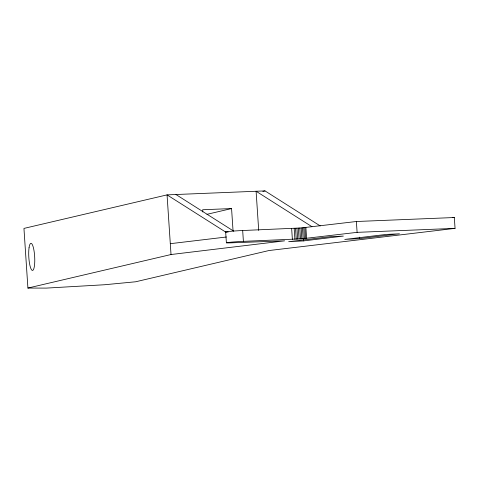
<?xml version="1.0" encoding="UTF-8"?>
<svg xmlns="http://www.w3.org/2000/svg" width="479" height="479" viewBox="0 0 479 479"><rect width="100%" height="100%" fill="white"/><g stroke="black" fill="none" stroke-linecap="round" stroke-linejoin="round"><path stroke-width="0.72" d="M262.821 191.408L265.007 190.899L320.235 225.938M206.952 214.323L231.567 208.569L233.045 230.752M265.007 190.899L167.057 194.881L23.95 228.411L27.914 288.059L171.021 254.529L284.604 240.847L230.992 242.841A10.873 0.401 -3.8 0 1 228.291 242.464A10.873 0.401 -3.8 0 1 243.398 241.362L301.866 238.793L357.1 232.351L455.05 228.369L454.331 217.526L356.382 221.508L301.141 227.95L242.679 230.519A10.873 0.401 -3.8 0 0 228.453 231.519A10.873 0.401 -3.8 0 0 228.178 232.064M170.296 243.685L226.417 236.997M452.847 217.7L454.331 217.526M303.447 240.913L343.335 236.087L329.983 236.722L288.663 241.697L303.447 240.913L303.351 239.47M359.549 238.632L399.438 233.806L386.08 234.441L344.76 239.416L359.549 238.632L359.454 237.183M455.05 228.369L268.97 250.541L135.641 281.778L104.656 284.742L46.361 288.101L27.914 288.059M231.567 208.569L202.653 209.748L202.803 211.963M311.955 226.699L256.103 191.259L258.702 230.447M175.961 194.522L233.698 231.153M226.052 232.309L167.057 194.881L171.021 254.529M356.382 221.508L357.1 232.351M305.871 227.519L306.596 238.368M304.848 227.627L305.572 238.47M303.71 227.735L304.428 238.578M302.465 227.842L303.183 238.686M301.141 227.95L301.866 238.793M299.764 228.052L300.483 238.895M298.351 228.148L299.076 238.997M296.932 228.243L297.657 239.087M295.531 228.327L296.25 239.171M294.166 228.405L294.89 239.249M291.651 228.525L292.37 239.368M242.679 230.519L243.398 241.362M225.663 231.938L226.381 242.781M29.051 247.769A13.598 2.94 86.7 0 0 31.854 270.144A13.598 2.94 86.7 0 0 34.308 252.708A13.598 2.94 86.7 0 0 29.051 247.769"/></g></svg>
